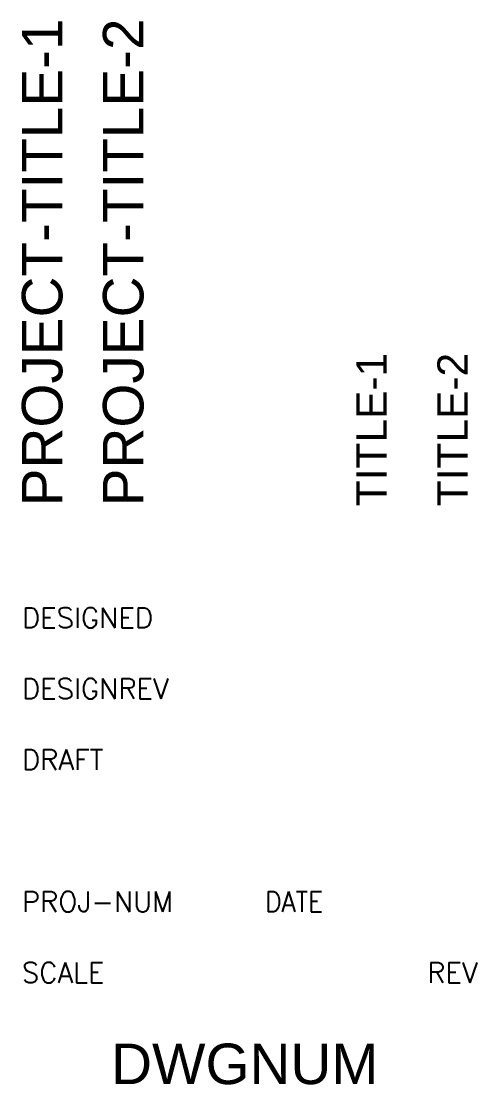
# Model space of a CAD drawing. Extents: x 0 to 35.4, y 0 to 11.
# Drawn here: x 32.62 to 35.43, y 0.87 to 7.43 of the extents above.
import ezdxf
from ezdxf.enums import TextEntityAlignment as Align

# ---------------------------------------------------------------- set-up
doc = ezdxf.new("R2010")
doc.units = 0
doc.header["$LTSCALE"] = 0.375
doc.header["$MEASUREMENT"] = 0
doc.layers.add('BDR-25', color=4, linetype='Continuous')
doc.layers.add('BDR-50', color=5, linetype='Continuous')
doc.styles.add('HEL20', font='simplex.shx', dxfattribs={"height": 7.559055})
doc.styles.add('TITLE-HEL', font='arial_0.ttf')

msp = doc.modelspace()

# ---------------------------------------------------------------- texts
at = {"layer": 'BDR-25', "style": 'HEL20'}
for tag, p, s in [('DESIGNED', (32.625, 3.6875), '-'), ('DESIGNREV', (32.625, 3.25), '-'), ('DRAFT', (32.625, 2.8125), '-'), ('PROJ-NUM', (32.625, 1.9375), '0000-000'), ('SCALE', (32.625, 1.5), 'AS SHOWN'), ('REV', (35.125, 1.5), 'A')]:
    msp.add_attdef(tag, p, s, height=0.125, dxfattribs=at)
at = {"layer": 'BDR-25', "style": 'HEL20', "width": 0.9}
msp.add_attdef('DATE', (34.125, 1.9375), 'YYYY/MM/DD', height=0.125, dxfattribs=at)
at = {"layer": 'BDR-25', "style": 'TITLE-HEL'}
msp.add_attdef('DWGNUM', text='S01', height=0.25, dxfattribs=at).set_placement((34, 1), align=Align.MIDDLE_CENTER)
at = {"layer": 'BDR-50', "style": 'TITLE-HEL'}
for tag, p, height in [('PROJECT-TITLE-1', (32.875, 4.4375), 0.25), ('PROJECT-TITLE-2', (33.375, 4.4375), 0.25), ('TITLE-1', (34.875, 4.4375), 0.1875), ('TITLE-2', (35.375, 4.4375), 0.1875)]:
    msp.add_attdef(tag, p, '', height=height, rotation=90, dxfattribs=at)

doc.saveas('drawing.dxf')
